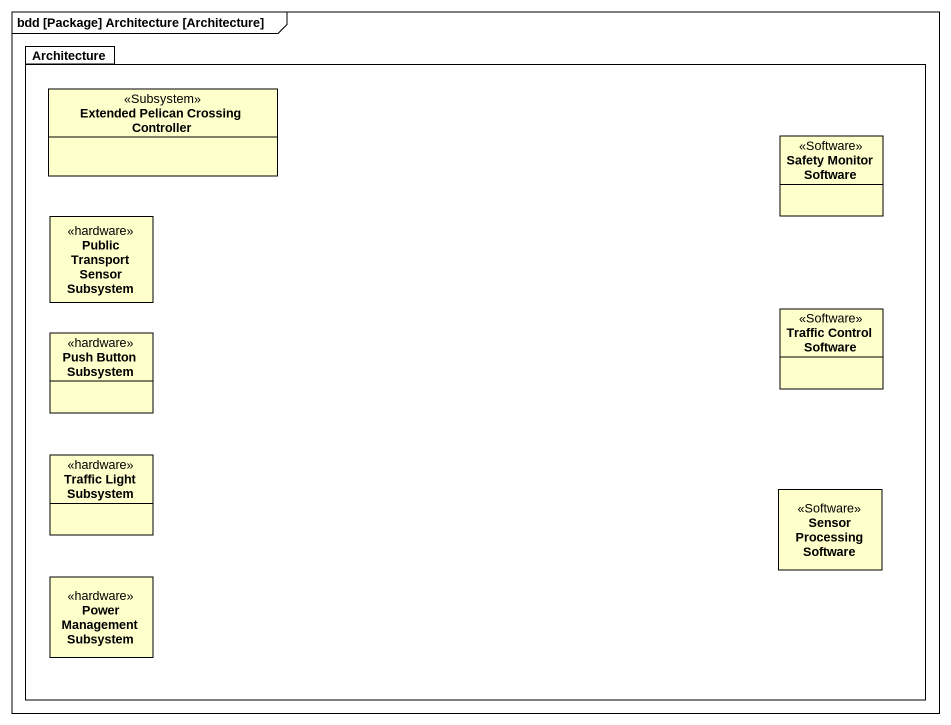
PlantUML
@startuml
mainframe bdd [Package] Architecture [Architecture]
hide circle
hide empty members
package Architecture {
  class "Extended Pelican Crossing Controller" as Extended_Pelican_Crossing <<Subsystem>>
  class "Safety Monitor Software" as Safety_Monitor_Software <<Software>>
  class "Public Transport Sensor Subsystem" as Public_Transport_Sensor <<hardware>>
  class "Traffic Control Software" as Traffic_Control_Software <<Software>>
  class "Push Button Subsystem" as Push_Button_Subsystem <<hardware>>
  class "Traffic Light Subsystem" as Traffic_Light_Subsystem <<hardware>>
  class "Sensor Processing Software" as Sensor_Processing_Software <<Software>>
  class "Power Management Subsystem" as Power_Management_Subsystem <<hardware>>
}
@enduml
